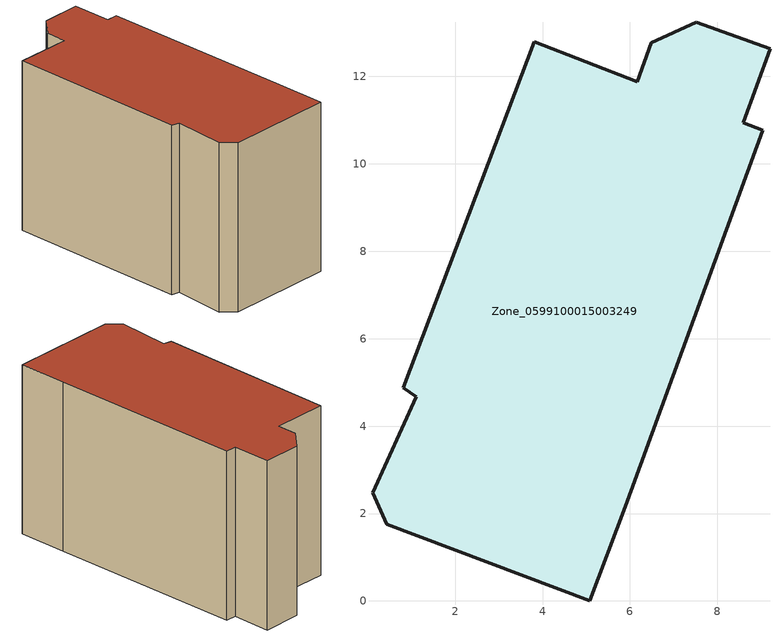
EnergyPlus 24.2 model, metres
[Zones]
Zone_0599100015003249
 floor ground (C_G): 6.49,12.77 7.51,13.24 9.2,12.63 8.59,10.94 9.04,10.76 5.89,2.16 5.08,0 0.44,1.75 0.11,2.48 1.11,4.67 0.82,4.88 3.81,12.79 6.16,11.88 z0.8
 wall outside (C_F): 8.59,10.94 9.2,12.63 7.51,13.24 6.49,12.77 6.16,11.88 3.81,12.79 0.82,4.88 1.11,4.67 0.11,2.48 0.44,1.75 5.08,0 5.89,2.16 9.04,10.76 8.59,10.94 z0.8:8.66
 roof outside (C_R): 1.11,4.67 0.11,2.48 0.44,1.75 5.08,0 5.89,2.16 9.04,10.76 8.59,10.94 9.2,12.63 7.51,13.24 6.49,12.77 6.16,11.88 3.81,12.79 0.82,4.88 z8.66
[BUILDING]
Pand.0599100015003249: North Axis=0; Terrain=City; Loads Convergence Tolerance Value=0.04; Temperature Convergence Tolerance Value=0.4; Solar Distribution=FullExterior; Maximum Number of Warmup Days=25; Minimum Number of Warmup Days=1
[Site:Location]
Rotterdam.The.Hague.AP_ZH_NLD Design_Conditions: Latitude=51.96; Longitude=4.45; Time Zone=1; Elevation=-4.5
[SITE:GROUNDTEMPERATURE:BUILDINGSURFACE]
18, 18, 18, 18, 18, 18, 18, 18, 18, 18, 18, 18
[MATERIAL] Thermal Absorptance=0.9; Solar Absorptance=0.7; Visible Absorptance=0.7
Name | Roughness | Thickness | Conductivity | Density | Specific Heat
G.TC.1965-1974 | MediumSmooth | 0.15 | 0.882353 | 540 | 1210
F.TC.1965-1974 | Rough | 0.3 | 0.697674 | 1920 | 840
R.TC.1965-1974 | MediumRough | 0.2 | 0.232558 | 1500 | 1000
[CONSTRUCTION]
C_G: G.TC.1965-1974
C_F: F.TC.1965-1974
C_R: R.TC.1965-1974
[ZONE]
Zone_0599100015003249: Type=1; Multiplier=1; Ceiling Height=Autocalculate; Volume=Autocalculate; Floor Area=autocalculate; Part of Total Floor Area=Yes
[ZONEINFILTRATION:DESIGNFLOWRATE]
Infil_Zone_0599100015003249: Zone or ZoneList or Space or SpaceList=Zone_0599100015003249; Schedule=AlwaysOn; Design Flow Rate Calculation Method=Flow/Area; Flow Rate per Floor Area=0.003; Constant Term Coefficient=1; Temperature Term Coefficient=0; Velocity Term Coefficient=0; Velocity Squared Term Coefficient=0
[HVACTEMPLATE:ZONE:IDEALLOADSAIRSYSTEM]
Zone_0599100015003249: Maximum Heating Supply Air Temperature=50; Minimum Cooling Supply Air Temperature=13; Maximum Heating Supply Air Humidity Ratio=0.0156; Minimum Cooling Supply Air Humidity Ratio=0.0077; Heating Limit=NoLimit; Cooling Limit=NoLimit; Dehumidification Control Type=ConstantSensibleHeatRatio; Cooling Sensible Heat Ratio=0.7; Dehumidification Setpoint=60; Humidification Control Type=None; Humidification Setpoint=30; Outdoor Air Method=None; Outdoor Air Flow Rate per Person=0.00944; Outdoor Air Flow Rate per Zone Floor Area=0; Outdoor Air Flow Rate per Zone=0; Demand Controlled Ventilation Type=None; Outdoor Air Economizer Type=NoEconomizer; Heat Recovery Type=None; Sensible Heat Recovery Effectiveness=0.7; Latent Heat Recovery Effectiveness=0.65
[ZONECONTROL:THERMOSTAT]
ThermostatControl_Zone_0599100015003249: Zone or ZoneList=Zone_0599100015003249; Control Type Schedule=DualSetpointControlType; Control 1=Thermostat_Zone_0599100015003249; Temperature Difference Between Cutout And Setpoint=0
[THERMOSTATSETPOINT:DUALSETPOINT]
Thermostat_Zone_0599100015003249: Heating Setpoint Temperature Schedule=HeatingSetpoint_Zone_0599100015003249; Cooling Setpoint Temperature Schedule=CoolingSetpoint_Zone_0599100015003249
[SCHEDULE:COMPACT]
HeatingSetpoint_Zone_0599100015003249: Through: 12/31, For: AllDays, Until: 24:00, 21
CoolingSetpoint_Zone_0599100015003249: Through: 12/31, For: AllDays, Until: 24:00, 24
DualSetpointControlType: Through: 12/31, For: AllDays, Until: 24:00, 4
AlwaysOn: Through: 12/31, For: AllDays, Until: 24:00, 1
